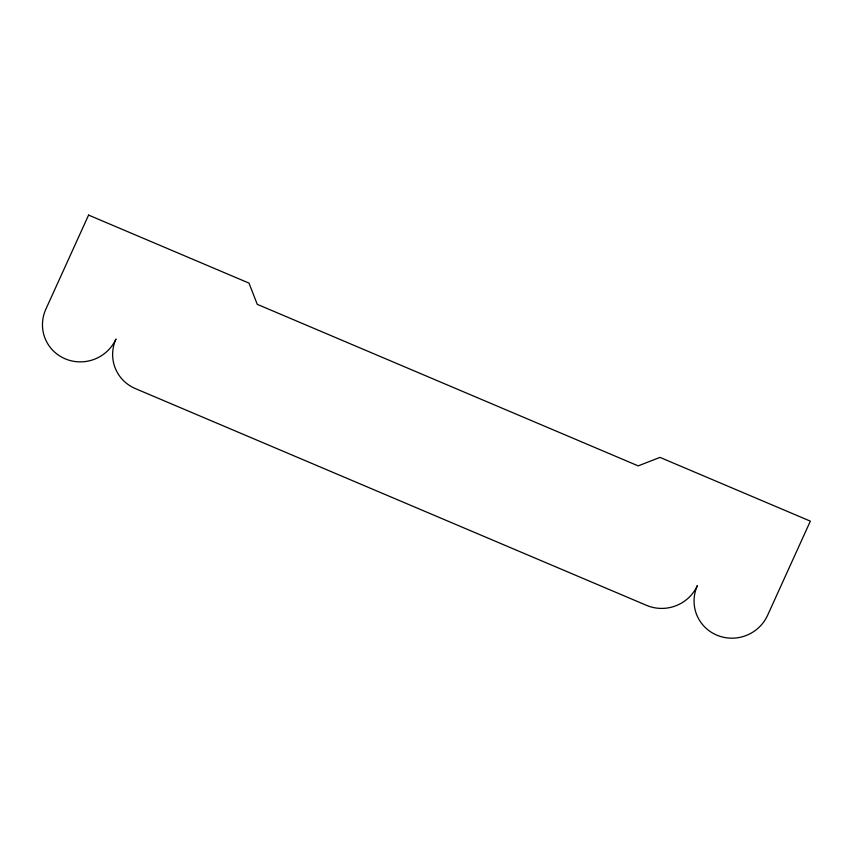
<?xml version="1.0" encoding="UTF-8"?>
<svg xmlns="http://www.w3.org/2000/svg" width="853" height="853" viewBox="0 0 853 853"><rect width="100%" height="100%" fill="white"/><g stroke="black" fill="none" stroke-linecap="round" stroke-linejoin="round"><path stroke-width="1.28" d="M88.584 215.084L45.827 309.244A38.577 37.628 -21 0 0 65.159 358.814A38.577 37.628 -21 0 0 115.997 339.004A38.577 37.628 -21 0 0 135.328 388.573L646.585 605.363A38.577 37.628 -21 0 0 697.423 585.553A38.577 37.628 -21 0 0 716.755 635.122A38.577 37.628 -21 0 0 767.593 615.312L810.35 521.151L659.977 457.389L638.193 465.877L257.265 304.34L248.969 283.1L88.584 215.084"/></g></svg>
